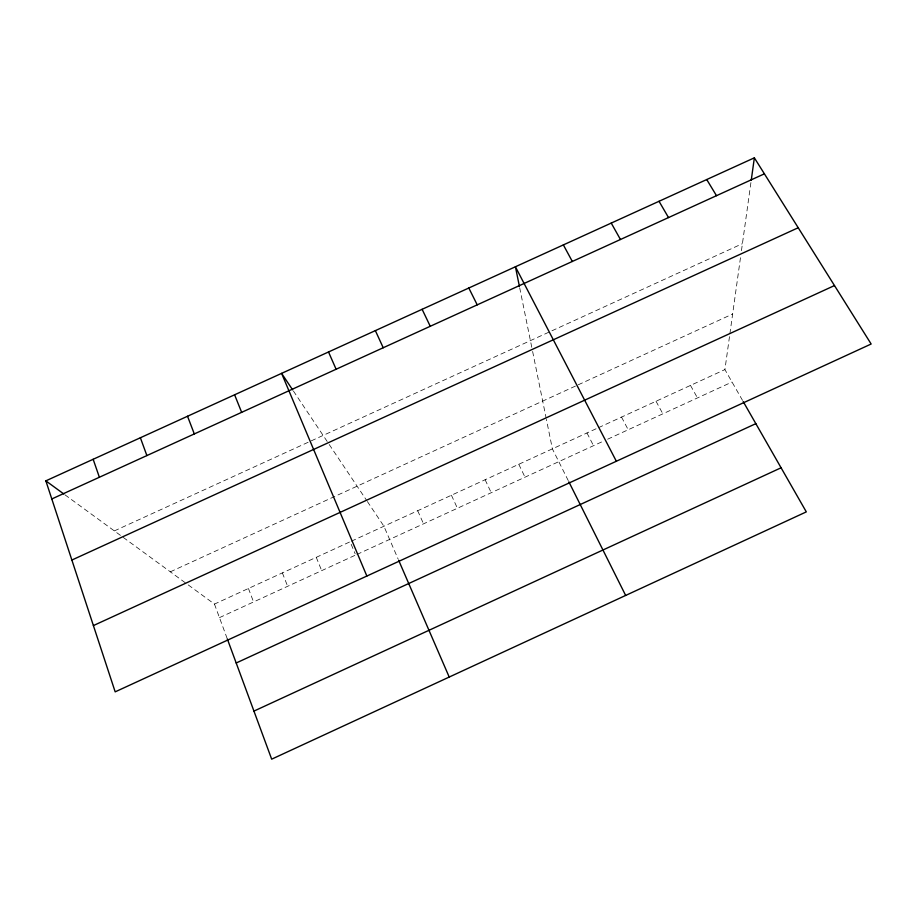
<?xml version="1.0" encoding="UTF-8"?>
<svg xmlns="http://www.w3.org/2000/svg" width="917" height="917" viewBox="0 0 917 917"><rect width="100%" height="100%" fill="white"/><g stroke="black" fill="none" stroke-linecap="round" stroke-linejoin="round"><path stroke-width="0.69" stroke-dasharray="4.58 3.44" d="M742.529 400.397L724.911 369.597L729.531 336.379M729.898 333.742L740.672 256.267M741.452 250.662L751.034 181.738M170.321 571.818L576.976 385.381M578.237 384.796L732.637 314.015M188.26 584.931L214.463 604.085L350.111 541.775L355.166 553.822M351.406 541.179L597.208 428.262M598.492 427.677L724.911 369.597M219.461 617.634L355.67 555.026M356.931 554.453L602.515 441.558M607.65 439.197L732.03 382.034M114.338 530.909L742.426 243.67M64.935 494.802L122.144 536.605M123.256 537.419L186.002 583.281M293.417 391.032L328.458 443.381M329.214 444.516L366.628 500.407M367.373 501.519L383.925 526.243L398.047 558.877M690.49 385.404L697.459 397.921M656.022 401.245L662.853 413.831M621.52 417.086L628.202 429.752M586.972 432.962L593.517 445.696M568.242 480.577L552.378 448.849L546.394 419.378M518.77 464.289L525.028 477.184M485.116 479.751L491.237 492.716M451.428 495.226L457.411 508.259M417.693 510.723L423.539 523.836M316.262 557.33L321.684 570.649M282.367 572.896L287.651 586.295M248.438 588.485L253.573 601.953M214.463 604.085L227.336 638.977M519.687 287.778L532.341 350.099M532.617 351.452L546.131 418.06"/><path stroke-width="1.38" d="M751.229 180.328L754.359 157.827L45.85 480.852L115.175 691.854L871.15 344.013L754.359 157.827M236.196 662.991L755.837 423.654M253.94 711.099L781.078 467.785M93.396 625.577L834.481 285.565M51.799 498.963L764.388 173.829M71.87 560.046L798.214 227.748M45.85 480.852L63.812 493.976M292.626 389.851L281.599 373.368L366.857 576.048M706.732 179.549L716.498 195.688M659.025 201.293L668.516 217.57M743.228 401.612L806.307 511.881L271.673 759.173L227.336 638.977M611.238 223.083L620.454 239.497M563.37 244.908L572.323 261.471M616.35 461.251L515.423 266.767L519.412 286.379M568.872 481.838L625.658 595.442M468.816 288.018L477.218 304.857M422.118 309.304L430.256 326.292M375.362 330.624L383.226 347.749M328.515 351.979L336.115 369.242M398.608 560.172L449.215 677.055M234.603 394.791L241.652 412.341M187.526 416.249L194.312 433.947M140.381 437.753L146.88 455.577M93.156 459.279L99.38 477.253"/></g></svg>
